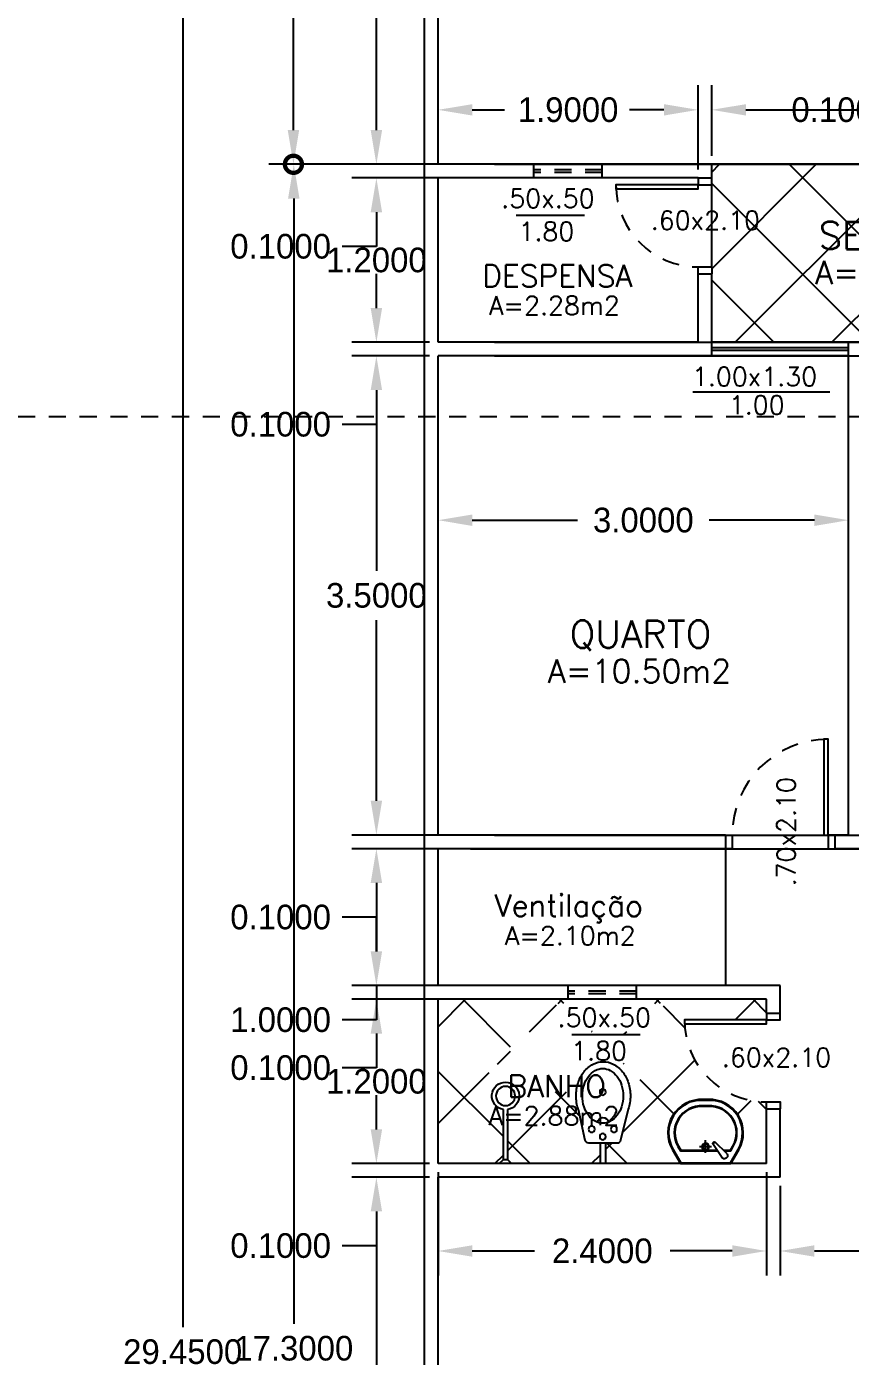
# Model space of a CAD drawing. Extents: x 1223 to 2114, y 507 to 973.
# Drawn here: x 1946.11 to 1952.13, y 582.95 to 592.67 of the extents above; entities that cross this region are included whole.
import ezdxf

# ---------------------------------------------------------------- set-up
doc = ezdxf.new("R2010")
doc.units = 0
doc.header["$MEASUREMENT"] = 0
doc.linetypes.add('HIDDEN2', pattern=[0.1875, 0.125, -0.0625])
doc.layers.get('0').update_dxf_attribs({"linetype": 'CONTINUOUS'})
doc.layers.get('DEFPOINTS').update_dxf_attribs({"linetype": 'CONTINUOUS'})
for name, color, linetype in [('BANHO_COZINHA', 7, 'CONTINUOUS'), ('JANELAS', 8, 'CONTINUOUS'), ('JANELAS_EX', 4, 'CONTINUOUS'), ('PAREDE', 2, 'CONTINUOUS'), ('PORTAS', 4, 'CONTINUOUS'), ('PROJECAO', 7, 'HIDDEN2'), ('REBAIXO', 8, 'CONTINUOUS')]:
    doc.layers.add(name, color=color, linetype=linetype)
doc.styles.add('PADRAO_TXT', font='romans.shx')
doc.dimstyles.get("Standard").update_dxf_attribs({"dimtxt": 0.18, "dimasz": 0.18, "dimexe": 0.18, "dimexo": 0.0625, "dimgap": 0.09, "dimtad": 0, "dimtih": 1, "dimtoh": 1, "dimdec": 4, "dimzin": 0, "dimdsep": 46, "dimtxsty": 'Standard', "dimcen": 0.09, "dimadec": 0, "dimazin": 0, "dimtfac": 1, "dimtdec": 4, "dimtofl": 0, "dimtmove": 0, "dimatfit": 3, "dimfxl": 0, "dimtolj": 1, "dimtzin": 0, "dimarcsym": 0})

# ---------------------------------------------------------------- blocks, each defined once
blk = doc.blocks.new('*D268')
at = {"layer": 'DEFPOINTS', "color": 0, "transparency": 16777216}
for p in [(1951.0205, 592.0584), (1949.1205, 591.6606), (1951.0205, 591.5606)]:
    blk.add_point(p, dxfattribs=at)
at = {"layer": 'PAREDE', "color": 0, "lineweight": -2, "transparency": 16777216}
for p, q in [((1949.1205, 591.7231), (1949.1205, 592.2384)), ((1951.0205, 591.6231), (1951.0205, 592.2384))]:
    blk.add_line(p, q, dxfattribs=at)
at = {"layer": 'PAREDE', "color": 7, "lineweight": -2, "transparency": 16777216}
for p, q in [((1949.3705, 592.0584), (1949.6055, 592.0584)), ((1950.7705, 592.0584), (1950.5355, 592.0584))]:
    blk.add_line(p, q, dxfattribs=at)
at = {"layer": 'PAREDE', "color": 7, "transparency": 16777216}
for points in [[(1949.3705, 592.1), (1949.3705, 592.0167), (1949.1205, 592.0584)], [(1950.7705, 592.1), (1950.7705, 592.0167), (1951.0205, 592.0584)]]:
    blk.add_solid(points, dxfattribs=at)
at = {"layer": 'PAREDE', "color": 0, "transparency": 16777216, "insert": (1950.0705, 592.0584), "char_height": 0.18, "attachment_point": 5}
blk.add_mtext('\\A1;1.9000', dxfattribs=at)
blk = doc.blocks.new('*D269')
at = {"layer": 'DEFPOINTS', "color": 0, "transparency": 16777216}
for p in [(1949.4705, 591.6606), (1949.4705, 590.3606), (1955.1509, 590.3606)]:
    blk.add_point(p, dxfattribs=at)
at = {"layer": 'PAREDE', "color": 0, "lineweight": -2, "transparency": 16777216}
for p, q in [((1949.533, 591.6606), (1955.3309, 591.6606)), ((1949.533, 590.3606), (1955.3309, 590.3606))]:
    blk.add_line(p, q, dxfattribs=at)
at = {"layer": 'PAREDE', "color": 7, "lineweight": -2, "transparency": 16777216}
for p, q in [((1955.1509, 591.4106), (1955.1509, 591.1906)), ((1955.1509, 590.6106), (1955.1509, 590.8306))]:
    blk.add_line(p, q, dxfattribs=at)
at = {"layer": 'PAREDE', "color": 7, "transparency": 16777216}
for points in [[(1955.1092, 591.4106), (1955.1926, 591.4106), (1955.1509, 591.6606)], [(1955.1092, 590.6106), (1955.1926, 590.6106), (1955.1509, 590.3606)]]:
    blk.add_solid(points, dxfattribs=at)
at = {"layer": 'PAREDE', "color": 0, "transparency": 16777216, "insert": (1955.1509, 591.0106), "char_height": 0.18, "attachment_point": 5}
blk.add_mtext('\\A1;1.3000', dxfattribs=at)
blk = doc.blocks.new('*D270')
at = {"layer": 'DEFPOINTS', "color": 0, "transparency": 16777216}
for p in [(1949.4705, 590.3606), (1949.4705, 590.2606), (1955.1509, 590.2606)]:
    blk.add_point(p, dxfattribs=at)
at = {"layer": 'PAREDE', "color": 7, "lineweight": -2, "transparency": 16777216}
for p, q in [((1955.1509, 590.6106), (1955.1509, 590.8606)), ((1955.1509, 590.0106), (1955.1509, 589.7606)), ((1955.1509, 589.7606), (1954.9009, 589.7606))]:
    blk.add_line(p, q, dxfattribs=at)
at = {"layer": 'PAREDE', "color": 0, "lineweight": -2, "transparency": 16777216}
for p, q in [((1949.533, 590.3606), (1955.3309, 590.3606)), ((1949.533, 590.2606), (1955.3309, 590.2606))]:
    blk.add_line(p, q, dxfattribs=at)
at = {"layer": 'PAREDE', "color": 7, "transparency": 16777216}
for points in [[(1955.1092, 590.6106), (1955.1926, 590.6106), (1955.1509, 590.3606)], [(1955.1092, 590.0106), (1955.1926, 590.0106), (1955.1509, 590.2606)]]:
    blk.add_solid(points, dxfattribs=at)
at = {"layer": 'PAREDE', "color": 0, "transparency": 16777216, "insert": (1954.4509, 589.7606), "char_height": 0.18, "attachment_point": 5}
blk.add_mtext('\\A1;0.1000', dxfattribs=at)
blk = doc.blocks.new('*D271')
at = {"layer": 'DEFPOINTS', "color": 0, "transparency": 16777216}
for p in [(1952.1205, 589.0606), (1949.1205, 588.93), (1952.1205, 588.93)]:
    blk.add_point(p, dxfattribs=at)
at = {"layer": 'PAREDE', "color": 0, "lineweight": -2, "transparency": 16777216}
for p, q in [((1949.1205, 588.9925), (1949.1205, 589.2406)), ((1952.1205, 588.9925), (1952.1205, 589.2406))]:
    blk.add_line(p, q, dxfattribs=at)
at = {"layer": 'PAREDE', "color": 7, "lineweight": -2, "transparency": 16777216}
for p, q in [((1949.3705, 589.0606), (1950.1405, 589.0606)), ((1951.8705, 589.0606), (1951.1005, 589.0606))]:
    blk.add_line(p, q, dxfattribs=at)
at = {"layer": 'PAREDE', "color": 7, "transparency": 16777216}
for points in [[(1949.3705, 589.1022), (1949.3705, 589.0189), (1949.1205, 589.0606)], [(1951.8705, 589.1022), (1951.8705, 589.0189), (1952.1205, 589.0606)]]:
    blk.add_solid(points, dxfattribs=at)
at = {"layer": 'PAREDE', "color": 0, "transparency": 16777216, "insert": (1950.6205, 589.0606), "char_height": 0.18, "attachment_point": 5}
blk.add_mtext('\\A1;3.0000', dxfattribs=at)
blk = doc.blocks.new('BIDE')
at = {"layer": 'BANHO_COZINHA'}
for p, q in [((-0.19, 0.3966), (-0.1341, 0.1715)), ((0.1761, 0.3966), (0.1267, 0.1722)), ((-0.105, 0.1487), (0.0974, 0.1487)), ((-0.0234, 0.1487), (-0.0234, -0.0013)), ((0.0166, 0.1487), (0.0166, -0.0013))]:
    blk.add_line(p, q, dxfattribs=at)
blk.add_lwpolyline([(0.1759, 0.396, 0.00058), (0.1761, 0.3966, 0.07973), (0.1918, 0.4946, 0.07973), (0.1761, 0.5926, 0.088644), (0.1336, 0.6713, 0.105072), (0.0667, 0.7264, 0.120616), (-0.0069, 0.7445, 0.120616), (-0.0806, 0.7264, 0.105072), (-0.1475, 0.6713, 0.088644), (-0.19, 0.5926, 0.07973), (-0.2057, 0.4946, 0.07973)], format="xyb", dxfattribs=at)
blk.add_lwpolyline([(-0.1522, 0.4946, 0.074892), (-0.1403, 0.4157, 0.085397), (-0.1086, 0.3532, 0.106179), (-0.058, 0.3088, 0.127661), (-0.0034, 0.2947, 0.127661), (0.0511, 0.3088, 0.106179), (0.1018, 0.3532, 0.085397), (0.1334, 0.4157, 0.074892), (0.1453, 0.4946, 0.074892), (0.1334, 0.5735, 0.085397), (0.1018, 0.6359, 0.106179), (0.0511, 0.6803, 0.127661), (-0.0034, 0.6945, 0.127661), (-0.058, 0.6803, 0.106179), (-0.1086, 0.6359, 0.085397), (-0.1403, 0.5735, 0.074892)], format="xyb", close=True, dxfattribs=at)
for centre in [(-0.0037, 0.5219), (-0.0847, 0.2515), (-0.0037, 0.1965), (0.0773, 0.2515)]:
    blk.add_circle(centre, 0.0226, dxfattribs=at)
for centre, radius, start, end in [((0.1076, 0.4946), 0.3132, 180, 198.23417), ((0.0515, 0.4761), 0.2542, 198.23417, 198.36712), ((-0.0058, 0.2971), 0.04, 5.79726, 171.7626), ((-0.105, 0.1787), 0.03, 193.93535, 270), ((0.0974, 0.1787), 0.03, 270, 347.59278)]:
    blk.add_arc(centre, radius, start, end, dxfattribs=at)
blk = doc.blocks.new('*X194')
at = {"color": 0}
for p, q in [((1800.1816, 629.3156), (1800.3815, 629.5155)), ((1800.7109, 629.1671), (1800.3626, 629.5155)), ((1801.0583, 629.4851), (1801.0886, 629.5155)), ((1801.1, 629.4851), (1801.0697, 629.5155)), ((1801.7654, 629.4851), (1801.7957, 629.5155)), ((1801.8071, 629.4851), (1801.7768, 629.5155)), ((1802.3528, 629.3655), (1802.5028, 629.5155)), ((1802.5816, 629.4178), (1802.4839, 629.5155)), ((1800.85, 629.2768), (1801.0474, 629.4743)), ((1801.9844, 629.3079), (1801.8278, 629.4645)), ((1801.3084, 629.2768), (1801.304, 629.2811)), ((1801.5376, 629.2573), (1801.5614, 629.2811)), ((1800.616, 629.0428), (1800.7109, 629.1378)), ((1801.5294, 628.542), (1802.0587, 629.0713)), ((1801.5424, 629.0428), (1801.5376, 629.0476)), ((1800.6585, 628.5125), (1800.1816, 628.9893)), ((1800.1816, 628.6085), (1800.5543, 628.9811)), ((1801.9055, 628.6796), (1801.6585, 628.9267)), ((1800.6885, 628.4082), (1801.1191, 628.8388)), ((1801.2167, 628.6614), (1801.0393, 628.8388)), ((1802.3704, 628.6759), (1802.4704, 628.7759)), ((1802.5816, 628.7107), (1802.524, 628.7682)), ((1800.8555, 628.3155), (1800.6885, 628.4825)), ((1801.4051, 628.4177), (1801.4515, 628.4642)), ((1801.5626, 628.3155), (1801.4139, 628.4642)), ((1800.5957, 628.3155), (1800.6585, 628.3782)), ((1801.3028, 628.3155), (1801.3651, 628.3777))]:
    blk.add_line(p, q, dxfattribs=at)
blk = doc.blocks.new('*D274')
at = {"layer": 'DEFPOINTS', "color": 0, "transparency": 16777216}
for p in [(1949.1205, 584.2606), (1948.6695, 581.0606), (1950.9205, 581.0606)]:
    blk.add_point(p, dxfattribs=at)
at = {"layer": 'PAREDE', "color": 0, "lineweight": -2, "transparency": 16777216}
for p, q in [((1949.058, 584.2606), (1948.4895, 584.2606)), ((1950.858, 581.0606), (1948.4895, 581.0606))]:
    blk.add_line(p, q, dxfattribs=at)
at = {"layer": 'PAREDE', "color": 7, "lineweight": -2, "transparency": 16777216}
for p, q in [((1948.6695, 584.0106), (1948.6695, 582.8406)), ((1948.6695, 581.3106), (1948.6695, 582.4806))]:
    blk.add_line(p, q, dxfattribs=at)
at = {"layer": 'PAREDE', "color": 7, "transparency": 16777216}
for points in [[(1948.6279, 584.0106), (1948.7112, 584.0106), (1948.6695, 584.2606)], [(1948.6279, 581.3106), (1948.7112, 581.3106), (1948.6695, 581.0606)]]:
    blk.add_solid(points, dxfattribs=at)
at = {"layer": 'PAREDE', "color": 0, "transparency": 16777216, "insert": (1948.6695, 582.6606), "char_height": 0.18, "attachment_point": 5}
blk.add_mtext('\\A1;3.2000', dxfattribs=at)
blk = doc.blocks.new('*D275')
at = {"layer": 'DEFPOINTS', "color": 0, "transparency": 16777216}
for p in [(1949.4705, 586.7606), (1949.2937, 586.6606), (1955.1509, 586.6606)]:
    blk.add_point(p, dxfattribs=at)
at = {"layer": 'PAREDE', "color": 7, "lineweight": -2, "transparency": 16777216}
for p, q in [((1955.1509, 587.0106), (1955.1509, 587.2606)), ((1955.1509, 586.4106), (1955.1509, 586.1606)), ((1955.1509, 586.1606), (1954.9009, 586.1606))]:
    blk.add_line(p, q, dxfattribs=at)
at = {"layer": 'PAREDE', "color": 0, "lineweight": -2, "transparency": 16777216}
for p, q in [((1949.533, 586.7606), (1955.3309, 586.7606)), ((1949.3562, 586.6606), (1955.3309, 586.6606))]:
    blk.add_line(p, q, dxfattribs=at)
at = {"layer": 'PAREDE', "color": 7, "transparency": 16777216}
for points in [[(1955.1092, 587.0106), (1955.1926, 587.0106), (1955.1509, 586.7606)], [(1955.1092, 586.4106), (1955.1926, 586.4106), (1955.1509, 586.6606)]]:
    blk.add_solid(points, dxfattribs=at)
at = {"layer": 'PAREDE', "color": 0, "transparency": 16777216, "insert": (1954.4509, 586.1606), "char_height": 0.18, "attachment_point": 5}
blk.add_mtext('\\A1;0.1000', dxfattribs=at)
blk = doc.blocks.new('*D277')
at = {"layer": 'DEFPOINTS', "color": 0, "transparency": 16777216}
for p in [(1949.1205, 584.3606), (1951.5205, 584.3606), (1951.5205, 583.722)]:
    blk.add_point(p, dxfattribs=at)
at = {"layer": 'PAREDE', "color": 0, "lineweight": -2, "transparency": 16777216}
for p, q in [((1949.1205, 584.2981), (1949.1205, 583.542)), ((1951.5205, 584.2981), (1951.5205, 583.542))]:
    blk.add_line(p, q, dxfattribs=at)
at = {"layer": 'PAREDE', "color": 7, "lineweight": -2, "transparency": 16777216}
for p, q in [((1949.3705, 583.722), (1949.8255, 583.722)), ((1951.2705, 583.722), (1950.8155, 583.722))]:
    blk.add_line(p, q, dxfattribs=at)
at = {"layer": 'PAREDE', "color": 7, "transparency": 16777216}
for points in [[(1949.3705, 583.7637), (1949.3705, 583.6803), (1949.1205, 583.722)], [(1951.2705, 583.7637), (1951.2705, 583.6803), (1951.5205, 583.722)]]:
    blk.add_solid(points, dxfattribs=at)
at = {"layer": 'PAREDE', "color": 0, "transparency": 16777216, "insert": (1950.3205, 583.722), "char_height": 0.18, "attachment_point": 5}
blk.add_mtext('\\A1;2.4000', dxfattribs=at)
blk = doc.blocks.new('*D283')
at = {"layer": 'DEFPOINTS', "color": 0, "transparency": 16777216}
for p in [(1949.4705, 590.2606), (1949.4705, 586.7606), (1955.1509, 586.7606)]:
    blk.add_point(p, dxfattribs=at)
at = {"layer": 'PAREDE', "color": 0, "lineweight": -2, "transparency": 16777216}
for p, q in [((1949.533, 590.2606), (1955.3309, 590.2606)), ((1949.533, 586.7606), (1955.3309, 586.7606))]:
    blk.add_line(p, q, dxfattribs=at)
at = {"layer": 'PAREDE', "color": 7, "lineweight": -2, "transparency": 16777216}
for p, q in [((1955.1509, 590.0106), (1955.1509, 588.6906)), ((1955.1509, 587.0106), (1955.1509, 588.3306))]:
    blk.add_line(p, q, dxfattribs=at)
at = {"layer": 'PAREDE', "color": 7, "transparency": 16777216}
for points in [[(1955.1092, 590.0106), (1955.1926, 590.0106), (1955.1509, 590.2606)], [(1955.1092, 587.0106), (1955.1926, 587.0106), (1955.1509, 586.7606)]]:
    blk.add_solid(points, dxfattribs=at)
at = {"layer": 'PAREDE', "color": 0, "transparency": 16777216, "insert": (1955.1509, 588.5106), "char_height": 0.18, "attachment_point": 5}
blk.add_mtext('\\A1;3.5000', dxfattribs=at)
blk = doc.blocks.new('_DOTSMALL')
at = {"color": 0, "linetype": 'ByBlock', "const_width": 0.5}
blk.add_lwpolyline([(-0.0625, 0, 1), (0.0625, 0, 1)], format="xyb", close=True, dxfattribs=at)
blk = doc.blocks.new('CHUV')
at = {"layer": 'BANHO_COZINHA'}
for p, q in [((0, 0.045), (0, -0.045)), ((0.03, 0.015), (0, 0.045)), ((0.395, 0.015), (0.03, 0.015)), ((0.03, -0.015), (0.03, 0.015)), ((0, -0.045), (0.03, -0.015)), ((0.03, -0.015), (0.3953, -0.015))]:
    blk.add_line(p, q, dxfattribs=at)
blk.add_circle((0.494, 0.0009), 0.07, dxfattribs=at)
blk.add_arc((0.494, 0.0009), 0.1, 189.14559, 171.89103, dxfattribs=at)
blk = doc.blocks.new('*D288')
at = {"layer": 'DEFPOINTS', "color": 0, "transparency": 16777216}
for p in [(1949.2937, 585.5606), (1948.6695, 584.3606), (1949.1205, 584.3606)]:
    blk.add_point(p, dxfattribs=at)
at = {"layer": 'PAREDE', "color": 0, "lineweight": -2, "transparency": 16777216}
for p, q in [((1949.2312, 585.5606), (1948.4895, 585.5606)), ((1949.058, 584.3606), (1948.4895, 584.3606))]:
    blk.add_line(p, q, dxfattribs=at)
at = {"layer": 'PAREDE', "color": 7, "lineweight": -2, "transparency": 16777216}
for p, q in [((1948.6695, 585.3106), (1948.6695, 585.1406)), ((1948.6695, 584.6106), (1948.6695, 584.7806))]:
    blk.add_line(p, q, dxfattribs=at)
at = {"layer": 'PAREDE', "color": 7, "transparency": 16777216}
for points in [[(1948.6279, 585.3106), (1948.7112, 585.3106), (1948.6695, 585.5606)], [(1948.6279, 584.6106), (1948.7112, 584.6106), (1948.6695, 584.3606)]]:
    blk.add_solid(points, dxfattribs=at)
at = {"layer": 'PAREDE', "color": 0, "transparency": 16777216, "insert": (1948.6695, 584.9606), "char_height": 0.18, "attachment_point": 5}
blk.add_mtext('\\A1;1.2000', dxfattribs=at)
blk = doc.blocks.new('*D290')
at = {"layer": 'DEFPOINTS', "color": 0, "transparency": 16777216}
for p in [(1949.1205, 584.3606), (1948.6695, 584.2606), (1949.1205, 584.2606)]:
    blk.add_point(p, dxfattribs=at)
at = {"layer": 'PAREDE', "color": 7, "lineweight": -2, "transparency": 16777216}
for p, q in [((1948.6695, 584.6106), (1948.6695, 584.8606)), ((1948.6695, 584.0106), (1948.6695, 583.7606)), ((1948.6695, 583.7606), (1948.4195, 583.7606))]:
    blk.add_line(p, q, dxfattribs=at)
at = {"layer": 'PAREDE', "color": 0, "lineweight": -2, "transparency": 16777216}
for p, q in [((1949.058, 584.3606), (1948.4895, 584.3606)), ((1949.058, 584.2606), (1948.4895, 584.2606))]:
    blk.add_line(p, q, dxfattribs=at)
at = {"layer": 'PAREDE', "color": 7, "transparency": 16777216}
for points in [[(1948.6279, 584.6106), (1948.7112, 584.6106), (1948.6695, 584.3606)], [(1948.6279, 584.0106), (1948.7112, 584.0106), (1948.6695, 584.2606)]]:
    blk.add_solid(points, dxfattribs=at)
at = {"layer": 'PAREDE', "color": 0, "transparency": 16777216, "insert": (1947.9695, 583.7606), "char_height": 0.18, "attachment_point": 5}
blk.add_mtext('\\A1;0.1000', dxfattribs=at)
blk = doc.blocks.new('*D291')
at = {"layer": 'DEFPOINTS', "color": 0, "transparency": 16777216}
for p in [(1949.1205, 590.2606), (1948.6695, 586.7606), (1949.2937, 586.7606)]:
    blk.add_point(p, dxfattribs=at)
at = {"layer": 'PAREDE', "color": 0, "lineweight": -2, "transparency": 16777216}
for p, q in [((1949.058, 590.2606), (1948.4895, 590.2606)), ((1949.2312, 586.7606), (1948.4895, 586.7606))]:
    blk.add_line(p, q, dxfattribs=at)
at = {"layer": 'PAREDE', "color": 7, "lineweight": -2, "transparency": 16777216}
for p, q in [((1948.6695, 590.0106), (1948.6695, 588.6906)), ((1948.6695, 587.0106), (1948.6695, 588.3306))]:
    blk.add_line(p, q, dxfattribs=at)
at = {"layer": 'PAREDE', "color": 7, "transparency": 16777216}
for points in [[(1948.6279, 590.0106), (1948.7112, 590.0106), (1948.6695, 590.2606)], [(1948.6279, 587.0106), (1948.7112, 587.0106), (1948.6695, 586.7606)]]:
    blk.add_solid(points, dxfattribs=at)
at = {"layer": 'PAREDE', "color": 0, "transparency": 16777216, "insert": (1948.6695, 588.5106), "char_height": 0.18, "attachment_point": 5}
blk.add_mtext('\\A1;3.5000', dxfattribs=at)
blk = doc.blocks.new('*D292')
at = {"layer": 'DEFPOINTS', "color": 0, "transparency": 16777216}
for p in [(1949.2937, 586.7606), (1948.6695, 586.6606), (1949.2937, 586.6606)]:
    blk.add_point(p, dxfattribs=at)
at = {"layer": 'PAREDE', "color": 7, "lineweight": -2, "transparency": 16777216}
for p, q in [((1948.6695, 587.0106), (1948.6695, 587.2606)), ((1948.6695, 586.4106), (1948.6695, 586.1606)), ((1948.6695, 586.1606), (1948.4195, 586.1606))]:
    blk.add_line(p, q, dxfattribs=at)
at = {"layer": 'PAREDE', "color": 0, "lineweight": -2, "transparency": 16777216}
for p, q in [((1949.2312, 586.7606), (1948.4895, 586.7606)), ((1949.2312, 586.6606), (1948.4895, 586.6606))]:
    blk.add_line(p, q, dxfattribs=at)
at = {"layer": 'PAREDE', "color": 7, "transparency": 16777216}
for points in [[(1948.6279, 587.0106), (1948.7112, 587.0106), (1948.6695, 586.7606)], [(1948.6279, 586.4106), (1948.7112, 586.4106), (1948.6695, 586.6606)]]:
    blk.add_solid(points, dxfattribs=at)
at = {"layer": 'PAREDE', "color": 0, "transparency": 16777216, "insert": (1947.9695, 586.1606), "char_height": 0.18, "attachment_point": 5}
blk.add_mtext('\\A1;0.1000', dxfattribs=at)
blk = doc.blocks.new('*D293')
at = {"layer": 'DEFPOINTS', "color": 0, "transparency": 16777216}
for p in [(1949.2937, 586.6606), (1948.6695, 585.6606), (1949.2937, 585.6606)]:
    blk.add_point(p, dxfattribs=at)
at = {"layer": 'PAREDE', "color": 0, "lineweight": -2, "transparency": 16777216}
for p, q in [((1949.2312, 586.6606), (1948.4895, 586.6606)), ((1949.2312, 585.6606), (1948.4895, 585.6606))]:
    blk.add_line(p, q, dxfattribs=at)
at = {"layer": 'PAREDE', "color": 7, "lineweight": -2, "transparency": 16777216}
for p, q in [((1948.6695, 586.4106), (1948.6695, 585.9106)), ((1948.6695, 585.6606), (1948.6695, 585.4106)), ((1948.6695, 585.4106), (1948.4195, 585.4106))]:
    blk.add_line(p, q, dxfattribs=at)
at = {"layer": 'PAREDE', "color": 7, "transparency": 16777216}
for points in [[(1948.6279, 586.4106), (1948.7112, 586.4106), (1948.6695, 586.6606)], [(1948.6279, 585.9106), (1948.7112, 585.9106), (1948.6695, 585.6606)]]:
    blk.add_solid(points, dxfattribs=at)
at = {"layer": 'PAREDE', "color": 0, "transparency": 16777216, "insert": (1947.9695, 585.4106), "char_height": 0.18, "attachment_point": 5}
blk.add_mtext('\\A1;1.0000', dxfattribs=at)
blk = doc.blocks.new('*D294')
at = {"layer": 'DEFPOINTS', "color": 0, "transparency": 16777216}
for p in [(1949.2937, 585.6606), (1948.6695, 585.5606), (1949.2937, 585.5606)]:
    blk.add_point(p, dxfattribs=at)
at = {"layer": 'PAREDE', "color": 7, "lineweight": -2, "transparency": 16777216}
for p, q in [((1948.6695, 585.9106), (1948.6695, 586.1606)), ((1948.6695, 585.3106), (1948.6695, 585.0606)), ((1948.6695, 585.0606), (1948.4195, 585.0606))]:
    blk.add_line(p, q, dxfattribs=at)
at = {"layer": 'PAREDE', "color": 0, "lineweight": -2, "transparency": 16777216}
for p, q in [((1949.2312, 585.6606), (1948.4895, 585.6606)), ((1949.2312, 585.5606), (1948.4895, 585.5606))]:
    blk.add_line(p, q, dxfattribs=at)
at = {"layer": 'PAREDE', "color": 7, "transparency": 16777216}
for points in [[(1948.6279, 585.9106), (1948.7112, 585.9106), (1948.6695, 585.6606)], [(1948.6279, 585.3106), (1948.7112, 585.3106), (1948.6695, 585.5606)]]:
    blk.add_solid(points, dxfattribs=at)
at = {"layer": 'PAREDE', "color": 0, "transparency": 16777216, "insert": (1947.9695, 585.0606), "char_height": 0.18, "attachment_point": 5}
blk.add_mtext('\\A1;0.1000', dxfattribs=at)
blk = doc.blocks.new('*D295')
at = {"layer": 'DEFPOINTS', "color": 0, "transparency": 16777216}
for p in [(1949.4705, 591.6606), (1948.6695, 591.5606), (1949.4705, 591.5606)]:
    blk.add_point(p, dxfattribs=at)
at = {"layer": 'PAREDE', "color": 7, "lineweight": -2, "transparency": 16777216}
for p, q in [((1948.6695, 591.9106), (1948.6695, 592.1606)), ((1948.6695, 591.3106), (1948.6695, 591.0606)), ((1948.6695, 591.0606), (1948.4195, 591.0606))]:
    blk.add_line(p, q, dxfattribs=at)
at = {"layer": 'PAREDE', "color": 0, "lineweight": -2, "transparency": 16777216}
for p, q in [((1949.408, 591.6606), (1948.4895, 591.6606)), ((1949.408, 591.5606), (1948.4895, 591.5606))]:
    blk.add_line(p, q, dxfattribs=at)
at = {"layer": 'PAREDE', "color": 7, "transparency": 16777216}
for points in [[(1948.6279, 591.9106), (1948.7112, 591.9106), (1948.6695, 591.6606)], [(1948.6279, 591.3106), (1948.7112, 591.3106), (1948.6695, 591.5606)]]:
    blk.add_solid(points, dxfattribs=at)
at = {"layer": 'PAREDE', "color": 0, "transparency": 16777216, "insert": (1947.9695, 591.0606), "char_height": 0.18, "attachment_point": 5}
blk.add_mtext('\\A1;0.1000', dxfattribs=at)
blk = doc.blocks.new('*D296')
at = {"layer": 'DEFPOINTS', "color": 0, "transparency": 16777216}
for p in [(1949.4705, 591.5606), (1948.6695, 590.3606), (1949.1205, 590.3606)]:
    blk.add_point(p, dxfattribs=at)
at = {"layer": 'PAREDE', "color": 0, "lineweight": -2, "transparency": 16777216}
for p, q in [((1949.408, 591.5606), (1948.4895, 591.5606)), ((1949.058, 590.3606), (1948.4895, 590.3606))]:
    blk.add_line(p, q, dxfattribs=at)
at = {"layer": 'PAREDE', "color": 7, "lineweight": -2, "transparency": 16777216}
for p, q in [((1948.6695, 591.3106), (1948.6695, 591.1406)), ((1948.6695, 590.6106), (1948.6695, 590.7806))]:
    blk.add_line(p, q, dxfattribs=at)
at = {"layer": 'PAREDE', "color": 7, "transparency": 16777216}
for points in [[(1948.6279, 591.3106), (1948.7112, 591.3106), (1948.6695, 591.5606)], [(1948.6279, 590.6106), (1948.7112, 590.6106), (1948.6695, 590.3606)]]:
    blk.add_solid(points, dxfattribs=at)
at = {"layer": 'PAREDE', "color": 0, "transparency": 16777216, "insert": (1948.6695, 590.9606), "char_height": 0.18, "attachment_point": 5}
blk.add_mtext('\\A1;1.2000', dxfattribs=at)
blk = doc.blocks.new('*D297')
at = {"layer": 'DEFPOINTS', "color": 0, "transparency": 16777216}
for p in [(1949.1205, 590.3606), (1948.6695, 590.2606), (1949.1205, 590.2606)]:
    blk.add_point(p, dxfattribs=at)
at = {"layer": 'PAREDE', "color": 7, "lineweight": -2, "transparency": 16777216}
for p, q in [((1948.6695, 590.6106), (1948.6695, 590.8606)), ((1948.6695, 590.0106), (1948.6695, 589.7606)), ((1948.6695, 589.7606), (1948.4195, 589.7606))]:
    blk.add_line(p, q, dxfattribs=at)
at = {"layer": 'PAREDE', "color": 0, "lineweight": -2, "transparency": 16777216}
for p, q in [((1949.058, 590.3606), (1948.4895, 590.3606)), ((1949.058, 590.2606), (1948.4895, 590.2606))]:
    blk.add_line(p, q, dxfattribs=at)
at = {"layer": 'PAREDE', "color": 7, "transparency": 16777216}
for points in [[(1948.6279, 590.6106), (1948.7112, 590.6106), (1948.6695, 590.3606)], [(1948.6279, 590.0106), (1948.7112, 590.0106), (1948.6695, 590.2606)]]:
    blk.add_solid(points, dxfattribs=at)
at = {"layer": 'PAREDE', "color": 0, "transparency": 16777216, "insert": (1947.9695, 589.7606), "char_height": 0.18, "attachment_point": 5}
blk.add_mtext('\\A1;0.1000', dxfattribs=at)
blk = doc.blocks.new('*D298')
at = {"layer": 'DEFPOINTS', "color": 0, "transparency": 16777216}
for p in [(1951.1205, 592.0584), (1951.1205, 591.6606), (1951.0205, 591.5606)]:
    blk.add_point(p, dxfattribs=at)
at = {"layer": 'PAREDE', "color": 0, "lineweight": -2, "transparency": 16777216}
for p, q in [((1951.0205, 591.6231), (1951.0205, 592.2384)), ((1951.1205, 591.7231), (1951.1205, 592.2384))]:
    blk.add_line(p, q, dxfattribs=at)
at = {"layer": 'PAREDE', "color": 7, "lineweight": -2, "transparency": 16777216}
for p, q in [((1950.7705, 592.0584), (1950.5205, 592.0584)), ((1951.3705, 592.0584), (1951.6205, 592.0584))]:
    blk.add_line(p, q, dxfattribs=at)
at = {"layer": 'PAREDE', "color": 7, "transparency": 16777216}
for points in [[(1950.7705, 592.1), (1950.7705, 592.0167), (1951.0205, 592.0584)], [(1951.3705, 592.1), (1951.3705, 592.0167), (1951.1205, 592.0584)]]:
    blk.add_solid(points, dxfattribs=at)
at = {"layer": 'PAREDE', "color": 0, "transparency": 16777216, "insert": (1952.0705, 592.0584), "char_height": 0.18, "attachment_point": 5}
blk.add_mtext('\\A1;0.1000', dxfattribs=at)
blk = doc.blocks.new('*D299')
at = {"layer": 'DEFPOINTS', "color": 0, "transparency": 16777216}
for p in [(1954.4205, 592.0584), (1954.4205, 592.0177), (1951.1205, 591.6606)]:
    blk.add_point(p, dxfattribs=at)
at = {"layer": 'PAREDE', "color": 0, "lineweight": -2, "transparency": 16777216}
for p, q in [((1951.1205, 591.7231), (1951.1205, 592.2384)), ((1954.4205, 592.0802), (1954.4205, 592.2384))]:
    blk.add_line(p, q, dxfattribs=at)
at = {"layer": 'PAREDE', "color": 7, "lineweight": -2, "transparency": 16777216}
for p, q in [((1951.3705, 592.0584), (1952.2755, 592.0584)), ((1954.1705, 592.0584), (1953.2655, 592.0584))]:
    blk.add_line(p, q, dxfattribs=at)
at = {"layer": 'PAREDE', "color": 7, "transparency": 16777216}
for points in [[(1951.3705, 592.1), (1951.3705, 592.0167), (1951.1205, 592.0584)], [(1954.1705, 592.1), (1954.1705, 592.0167), (1954.4205, 592.0584)]]:
    blk.add_solid(points, dxfattribs=at)
at = {"layer": 'PAREDE', "color": 0, "transparency": 16777216, "insert": (1952.7705, 592.0584), "char_height": 0.18, "attachment_point": 5}
blk.add_mtext('\\A1;3.3000', dxfattribs=at)
blk = doc.blocks.new('LAVAT2')
at = {"layer": 'BANHO_COZINHA'}
for p, q in [((-0.1541, 0.0735), (-0.0696, 0.1573)), ((-0.1213, 0.0424), (-0.0529, 0.1435)), ((-0.0529, 0.1435), (-0.0696, 0.1573)), ((-0.0422, 0.1216), (0.0447, 0.1216)), ((0.0004, 0.0791), (0.0004, 0.1703))]:
    blk.add_line(p, q, dxfattribs=at)
for points in [[(-0.0193, 0.4676), (0.0193, 0.4676, -0.595397), (0.2423, 0.1008), (0.1841, 0), (-0.1841, 0), (-0.2423, 0.1008, -0.595397)], [(-0.0195, 0.462), (0.0195, 0.462, -0.59561), (0.2375, 0.1036), (0.1809, 0.0056), (-0.1809, 0.0056), (-0.2375, 0.1036, -0.59561)]]:
    blk.add_lwpolyline(points, format="xyb", close=True, dxfattribs=at)
for points in [[(-0.135, 0.0924), (-0.1843, 0.0924), (-0.2026, 0.1242, -0.598795), (-0.0193, 0.4216), (0.0193, 0.4216, -0.599099), (0.2026, 0.124), (0.1843, 0.0924), (-0.0875, 0.0924)], [(-0.1304, 0.097), (-0.1817, 0.097), (-0.1987, 0.1265, -0.599051), (-0.0195, 0.417), (0.0195, 0.417, -0.599358), (0.1986, 0.1263), (0.1817, 0.097), (-0.0844, 0.097)], [(-0.1535, 0.0741, 1.201911), (-0.1175, 0.0481, 1.201911)]]:
    blk.add_lwpolyline(points, format="xyb", dxfattribs=at)
for radius in [0.0263, 0.0209]:
    blk.add_circle((0, 0.1223), radius, dxfattribs=at)
blk.add_arc((-0.0646, 0.1464), 0.012, 346.14878, 114.58148, dxfattribs=at)
blk = doc.blocks.new('*D311')
at = {"layer": 'DEFPOINTS', "color": 0, "transparency": 16777216}
for p in [(1951.6205, 584.2606), (1954.4205, 584.2606), (1954.4205, 583.722)]:
    blk.add_point(p, dxfattribs=at)
at = {"layer": 'PAREDE', "color": 0, "lineweight": -2, "transparency": 16777216}
for p, q in [((1951.6205, 584.1981), (1951.6205, 583.542)), ((1954.4205, 584.1981), (1954.4205, 583.542))]:
    blk.add_line(p, q, dxfattribs=at)
at = {"layer": 'PAREDE', "color": 7, "lineweight": -2, "transparency": 16777216}
for p, q in [((1951.8705, 583.722), (1952.5255, 583.722)), ((1954.1705, 583.722), (1953.5155, 583.722))]:
    blk.add_line(p, q, dxfattribs=at)
at = {"layer": 'PAREDE', "color": 7, "transparency": 16777216}
for points in [[(1951.8705, 583.7637), (1951.8705, 583.6803), (1951.6205, 583.722)], [(1954.1705, 583.7637), (1954.1705, 583.6803), (1954.4205, 583.722)]]:
    blk.add_solid(points, dxfattribs=at)
at = {"layer": 'PAREDE', "color": 0, "transparency": 16777216, "insert": (1953.0205, 583.722), "char_height": 0.18, "attachment_point": 5}
blk.add_mtext('\\A1;2.8000', dxfattribs=at)
blk = doc.blocks.new('*D312')
at = {"layer": 'DEFPOINTS', "color": 0, "transparency": 16777216}
for p in [(1951.5205, 584.3606), (1951.6205, 584.2606), (1951.6205, 583.722)]:
    blk.add_point(p, dxfattribs=at)
at = {"layer": 'PAREDE', "color": 0, "lineweight": -2, "transparency": 16777216}
for p, q in [((1951.5205, 584.2981), (1951.5205, 583.542)), ((1951.6205, 584.1981), (1951.6205, 583.542))]:
    blk.add_line(p, q, dxfattribs=at)
at = {"layer": 'PAREDE', "color": 7, "lineweight": -2, "transparency": 16777216}
for p, q in [((1951.2705, 583.722), (1951.0205, 583.722)), ((1951.8705, 583.722), (1952.1205, 583.722))]:
    blk.add_line(p, q, dxfattribs=at)
at = {"layer": 'PAREDE', "color": 7, "transparency": 16777216}
for points in [[(1951.2705, 583.7637), (1951.2705, 583.6803), (1951.5205, 583.722)], [(1951.8705, 583.7637), (1951.8705, 583.6803), (1951.6205, 583.722)]]:
    blk.add_solid(points, dxfattribs=at)
at = {"layer": 'PAREDE', "color": 0, "transparency": 16777216, "insert": (1952.5705, 583.722), "char_height": 0.18, "attachment_point": 5}
blk.add_mtext('\\A1;0.1000', dxfattribs=at)
blk = doc.blocks.new('*D315')
at = {"layer": 'DEFPOINTS', "color": 0, "transparency": 16777216}
for p in [(1952.2205, 589.0606), (1952.1205, 588.93), (1952.2205, 588.7539)]:
    blk.add_point(p, dxfattribs=at)
at = {"layer": 'PAREDE', "color": 0, "lineweight": -2, "transparency": 16777216}
for p, q in [((1952.1205, 588.9925), (1952.1205, 589.2406)), ((1952.2205, 588.8164), (1952.2205, 589.2406))]:
    blk.add_line(p, q, dxfattribs=at)
at = {"layer": 'PAREDE', "color": 7, "lineweight": -2, "transparency": 16777216}
for p, q in [((1951.8705, 589.0606), (1951.6205, 589.0606)), ((1952.4705, 589.0606), (1952.7205, 589.0606))]:
    blk.add_line(p, q, dxfattribs=at)
at = {"layer": 'PAREDE', "color": 7, "transparency": 16777216}
for points in [[(1951.8705, 589.1022), (1951.8705, 589.0189), (1952.1205, 589.0606)], [(1952.4705, 589.1022), (1952.4705, 589.0189), (1952.2205, 589.0606)]]:
    blk.add_solid(points, dxfattribs=at)
at = {"layer": 'PAREDE', "color": 0, "transparency": 16777216, "insert": (1953.1705, 589.0606), "char_height": 0.18, "attachment_point": 5}
blk.add_mtext('\\A1;0.1000', dxfattribs=at)
blk = doc.blocks.new('*D322')
at = {"layer": 'DEFPOINTS', "color": 0, "transparency": 16777216}
for p in [(1949.1205, 591.6606), (1948.0656, 574.3606), (1949.0205, 574.3606)]:
    blk.add_point(p, dxfattribs=at)
at = {"layer": 'PAREDE', "color": 0, "lineweight": -2, "transparency": 16777216}
for p, q in [((1949.058, 591.6606), (1947.8856, 591.6606)), ((1948.958, 574.3606), (1947.8856, 574.3606))]:
    blk.add_line(p, q, dxfattribs=at)
at = {"layer": 'PAREDE', "color": 7, "lineweight": -2, "transparency": 16777216}
for p, q in [((1948.0656, 591.4106), (1948.0656, 583.1906)), ((1948.0656, 574.6106), (1948.0656, 582.8306))]:
    blk.add_line(p, q, dxfattribs=at)
at = {"layer": 'PAREDE', "color": 7, "transparency": 16777216}
for points in [[(1948.0239, 591.4106), (1948.1072, 591.4106), (1948.0656, 591.6606)], [(1948.0239, 574.6106), (1948.1072, 574.6106), (1948.0656, 574.3606)]]:
    blk.add_solid(points, dxfattribs=at)
at = {"layer": 'PAREDE', "color": 0, "transparency": 16777216, "insert": (1948.0656, 583.0106), "char_height": 0.18, "attachment_point": 5}
blk.add_mtext('\\A1;17.3000', dxfattribs=at)
blk = doc.blocks.new('*D323')
at = {"layer": 'DEFPOINTS', "color": 0, "transparency": 16777216}
for p in [(1949.1205, 597.6001), (1948.6695, 591.6606), (1949.1205, 591.6606)]:
    blk.add_point(p, dxfattribs=at)
at = {"layer": 'PAREDE', "color": 0, "lineweight": -2, "transparency": 16777216}
for p, q in [((1949.058, 597.6001), (1948.4895, 597.6001)), ((1949.058, 591.6606), (1948.4895, 591.6606))]:
    blk.add_line(p, q, dxfattribs=at)
at = {"layer": 'PAREDE', "color": 7, "lineweight": -2, "transparency": 16777216}
for p, q in [((1948.6695, 597.3501), (1948.6695, 594.8103)), ((1948.6695, 591.9106), (1948.6695, 594.4503))]:
    blk.add_line(p, q, dxfattribs=at)
at = {"layer": 'PAREDE', "color": 7, "transparency": 16777216}
for points in [[(1948.6279, 597.3501), (1948.7112, 597.3501), (1948.6695, 597.6001)], [(1948.6279, 591.9106), (1948.7112, 591.9106), (1948.6695, 591.6606)]]:
    blk.add_solid(points, dxfattribs=at)
at = {"layer": 'PAREDE', "color": 0, "transparency": 16777216, "insert": (1948.6695, 594.6303), "char_height": 0.18, "attachment_point": 5}
blk.add_mtext('\\A1;5.9395', dxfattribs=at)
blk = doc.blocks.new('*D324')
at = {"layer": 'DEFPOINTS', "color": 0, "transparency": 16777216}
for p in [(1948.5142, 597.6001), (1948.0633, 591.6606), (1948.5142, 591.6606)]:
    blk.add_point(p, dxfattribs=at)
at = {"layer": 'PAREDE', "color": 0, "lineweight": -2, "transparency": 16777216}
for p, q in [((1948.4517, 597.6001), (1947.8833, 597.6001)), ((1948.4517, 591.6606), (1947.8833, 591.6606))]:
    blk.add_line(p, q, dxfattribs=at)
at = {"layer": 'PAREDE', "color": 7, "lineweight": -2, "transparency": 16777216}
for p, q in [((1948.0633, 597.3501), (1948.0633, 594.8103)), ((1948.0633, 591.9106), (1948.0633, 594.4503))]:
    blk.add_line(p, q, dxfattribs=at)
at = {"layer": 'PAREDE', "color": 7, "transparency": 16777216}
for points in [[(1948.0216, 597.3501), (1948.1049, 597.3501), (1948.0633, 597.6001)], [(1948.0216, 591.9106), (1948.1049, 591.9106), (1948.0633, 591.6606)]]:
    blk.add_solid(points, dxfattribs=at)
at = {"layer": 'PAREDE', "color": 0, "transparency": 16777216, "insert": (1948.0633, 594.6303), "char_height": 0.18, "attachment_point": 5}
blk.add_mtext('\\A1;5.9395', dxfattribs=at)
blk = doc.blocks.new('*D329')
at = {"layer": 'DEFPOINTS', "color": 0, "transparency": 16777216}
for p in [(1947.2538, 597.7106), (1949.0205, 597.7106), (1949.0205, 568.2606)]:
    blk.add_point(p, dxfattribs=at)
at = {"layer": 'PAREDE', "color": 0, "lineweight": -2, "transparency": 16777216}
for p, q in [((1948.958, 597.7106), (1947.0738, 597.7106)), ((1948.958, 568.2606), (1947.0738, 568.2606))]:
    blk.add_line(p, q, dxfattribs=at)
at = {"layer": 'PAREDE', "color": 7, "lineweight": -2, "transparency": 16777216}
for p, q in [((1947.2538, 597.5306), (1947.2538, 583.1656)), ((1947.2538, 568.4406), (1947.2538, 582.8056))]:
    blk.add_line(p, q, dxfattribs=at)
at = {"layer": 'PAREDE', "color": 7, "transparency": 16777216}
for points in [[(1947.2238, 597.5306), (1947.2838, 597.5306), (1947.2538, 597.7106)], [(1947.2238, 568.4406), (1947.2838, 568.4406), (1947.2538, 568.2606)]]:
    blk.add_solid(points, dxfattribs=at)
at = {"layer": 'PAREDE', "color": 0, "transparency": 16777216, "insert": (1947.2538, 582.9856), "char_height": 0.18, "attachment_point": 5}
blk.add_mtext('\\A1;29.4500', dxfattribs=at)

msp = doc.modelspace()

# ---------------------------------------------------------------- hatches: boundary and pattern name
at = {"layer": 'JANELAS', "linetype": 'Continuous'}
h = msp.add_hatch(dxfattribs=at)
h.set_pattern_fill('ANSI37', color=256, scale=4, style=0)
h.set_pattern_definition([(45, (1900.52054, 531.10387), (-0.3535534, 0.3535534), []), (135, (1900.52054, 531.10387), (-0.3535534, -0.3535534), [])])
h.paths.add_polyline_path([(1951.12047, 590.36056), (1952.12047, 590.36056), (1952.32047, 590.36056), (1952.37047, 590.36056), (1953.07047, 590.36056), (1953.12047, 590.36056), (1953.94047, 590.36056), (1953.94047, 591.28056), (1954.42047, 591.28056), (1954.42047, 591.66056), (1951.12047, 591.66056), (1951.12047, 591.56056), (1951.12047, 591.51056), (1951.12047, 590.91056), (1951.12047, 590.86056)])
h.paths.add_polyline_path([(1951.84252, 590.74212), (1953.22276, 590.74212), (1953.22276, 590.99712), (1951.84252, 590.99712)], flags=24)
h.paths.add_polyline_path([(1951.86273, 590.90629), (1953.16749, 590.90629), (1953.16749, 591.30629), (1951.86273, 591.30629)], flags=24)

# ---------------------------------------------------------------- linework, layer by layer
at = {"layer": 'JANELAS'}
for p, q in [((1950.32047, 591.66056), (1949.82047, 591.66056)), ((1954.42047, 591.66056), (1951.12047, 591.66056)), ((1950.32047, 591.56056), (1949.82047, 591.56056)), ((1950.19155, 591.2865), (1949.69155, 591.2865)), ((1952.12047, 590.32056), (1951.12047, 590.32056)), ((1952.12047, 590.30056), (1951.12047, 590.30056)), ((1951.98328, 589.99686), (1950.98328, 589.99686)), ((1951.22047, 586.66056), (1951.22047, 585.66056)), ((1950.57047, 585.66056), (1950.07047, 585.66056)), ((1950.57047, 585.56056), (1950.07047, 585.56056)), ((1950.59813, 585.29998), (1950.09813, 585.29998))]:
    msp.add_line(p, q, dxfattribs=at)
at = {"layer": 'JANELAS_EX'}
for p, q in [((1952.12047, 590.36056), (1951.12047, 590.36056)), ((1952.12047, 590.26056), (1951.12047, 590.26056))]:
    msp.add_line(p, q, dxfattribs=at)
at = {"layer": 'PAREDE'}
for p, q in [((1949.02047, 568.26056), (1949.02047, 597.71056)), ((1949.12047, 591.66056), (1949.12047, 597.60006)), ((1949.82047, 591.66056), (1949.12047, 591.66056)), ((1949.82047, 591.56056), (1949.82047, 591.66056)), ((1951.12047, 591.66056), (1950.32047, 591.66056)), ((1950.32047, 591.56056), (1950.32047, 591.66056)), ((1951.12047, 591.56056), (1951.12047, 591.66056)), ((1949.12047, 590.36056), (1949.12047, 591.56056)), ((1949.82047, 591.56056), (1949.12047, 591.56056)), ((1951.02047, 591.56056), (1950.32047, 591.56056)), ((1951.02047, 591.56056), (1951.12047, 591.56056)), ((1951.02047, 590.36056), (1951.02047, 590.86056)), ((1951.02047, 590.86056), (1951.12047, 590.86056)), ((1951.12047, 590.26056), (1951.12047, 590.86056)), ((1951.02047, 590.36056), (1949.12047, 590.36056)), ((1952.12047, 586.76056), (1952.12047, 590.36056)), ((1952.32047, 590.36056), (1952.12047, 590.36056)), ((1951.12047, 590.26056), (1949.12047, 590.26056)), ((1949.12047, 586.76056), (1949.12047, 590.26056)), ((1951.22047, 586.76056), (1949.12047, 586.76056)), ((1951.22047, 586.76056), (1951.22047, 586.66056)), ((1952.12047, 586.76056), (1952.02047, 586.76056)), ((1952.02047, 586.76056), (1952.02047, 586.66056)), ((1951.22047, 586.66056), (1949.12047, 586.66056)), ((1949.12047, 585.66056), (1949.12047, 586.66056)), ((1952.22047, 586.66056), (1952.02047, 586.66056)), ((1950.07047, 585.66056), (1949.12047, 585.66056)), ((1950.07047, 585.56056), (1950.07047, 585.66056)), ((1951.62047, 585.66056), (1950.57047, 585.66056)), ((1950.57047, 585.56056), (1950.57047, 585.66056)), ((1951.62047, 585.46056), (1951.62047, 585.66056)), ((1949.12047, 584.36056), (1949.12047, 585.56056)), ((1950.07047, 585.56056), (1949.12047, 585.56056)), ((1951.52047, 585.56056), (1950.57047, 585.56056)), ((1951.52047, 585.46056), (1951.52047, 585.56056)), ((1951.52047, 585.46056), (1951.62047, 585.46056)), ((1951.52047, 584.36056), (1951.52047, 584.76056)), ((1951.52047, 584.76056), (1951.62047, 584.76056)), ((1951.62047, 584.26056), (1951.62047, 584.76056)), ((1951.52047, 584.36056), (1949.12047, 584.36056)), ((1951.62047, 584.26056), (1949.12047, 584.26056)), ((1949.12047, 579.06056), (1949.12047, 584.26056))]:
    msp.add_line(p, q, dxfattribs=at)
at = {"layer": 'PORTAS'}
for points in [[(1951.02047, 591.56056), (1951.02047, 591.51056), (1951.12047, 591.51056), (1951.12047, 591.56056)], [(1951.02047, 590.86056), (1951.02047, 590.91056), (1951.12047, 590.91056), (1951.12047, 590.86056)], [(1951.22047, 586.76056), (1951.27047, 586.76056), (1951.27047, 586.66056), (1951.22047, 586.66056)], [(1952.02047, 586.76056), (1951.97047, 586.76056), (1951.97047, 586.66056), (1952.02047, 586.66056)], [(1951.52047, 585.46056), (1951.52047, 585.41056), (1951.62047, 585.41056), (1951.62047, 585.46056)], [(1951.52047, 584.76056), (1951.52047, 584.81056), (1951.62047, 584.81056), (1951.62047, 584.76056)]]:
    msp.add_lwpolyline(points, dxfattribs=at)
for points in [[(1951.02047, 591.51056), (1950.42047, 591.51056), (1950.42047, 591.48056), (1951.02047, 591.48056)], [(1951.97047, 586.76056), (1951.97047, 587.46056), (1951.94047, 587.46056), (1951.94047, 586.76056)], [(1951.52047, 585.41056), (1950.92047, 585.41056), (1950.92047, 585.38056), (1951.52047, 585.38056)]]:
    msp.add_lwpolyline(points, close=True, dxfattribs=at)
at = {"layer": 'PROJECAO'}
for p, q in [((1950.32047, 591.62056), (1949.82047, 591.62056)), ((1950.32047, 591.60056), (1949.82047, 591.60056)), ((1934.57532, 589.81811), (1956.54326, 589.81811)), ((1950.57047, 585.62056), (1950.07047, 585.62056)), ((1950.57047, 585.60056), (1950.07047, 585.60056))]:
    msp.add_line(p, q, dxfattribs=at)
for centre, radius, start, end in [((1951.02047, 591.51056), 0.6, 180, 270), ((1951.97047, 586.76056), 0.7, 90, 180), ((1951.52047, 585.41056), 0.6, 180, 270)]:
    msp.add_arc(centre, radius, start, end, dxfattribs=at)
at = {"layer": 'REBAIXO'}
msp.add_line((1951.12047, 590.91056), (1951.12047, 591.51056), dxfattribs=at)

# ---------------------------------------------------------------- block references
at = {"color": 7, "xscale": 0.25, "yscale": 0.25, "zscale": 0.25, "rotation": 270}
msp.add_blockref('_DOTSMALL', (1948.06327, 591.66056), dxfattribs=at)
at = {"layer": 'JANELAS', "linetype": 'Continuous'}
msp.add_blockref('*X194', (148.93885, -43.95491), dxfattribs=at)
at = {"layer": 'PAREDE', "color": 7, "xscale": 0.25, "yscale": 0.25, "zscale": 0.25, "rotation": 90}
msp.add_blockref('_DOTSMALL', (1948.06327, 591.66056), dxfattribs=at)
at = {"layer": 'PAREDE', "xscale": -1}
for name, p in [('BIDE', (1950.32047, 584.36056)), ('LAVAT2', (1951.0755, 584.36056))]:
    msp.add_blockref(name, p, dxfattribs=at)
at = {"layer": 'PAREDE', "xscale": -1, "rotation": 270}
msp.add_blockref('CHUV', (1949.61234, 584.36056), dxfattribs=at)

# ---------------------------------------------------------------- texts
at = {"layer": 'JANELAS', "style": 'PADRAO_TXT'}
for s, height, p in [('.50x.50', 0.136, (1949.58242, 591.34363)), ('1.80', 0.136, (1949.70803, 591.1026)), ('.60x2.10', 0.136, (1950.67443, 591.18339)), ('A=2.28m2', 0.136, (1949.49248, 590.5613)), ('1.00x1.30', 0.136, (1950.97594, 590.04144)), ('1.00', 0.136, (1951.24475, 589.83404)), ('A=10.50m2', 0.17, (1949.92236, 587.87325)), ('A=2.10m2', 0.136, (1949.60818, 585.95775)), ('.50x.50', 0.136, (1949.99437, 585.36023)), ('1.80', 0.136, (1950.09318, 585.11544)), ('.60x2.10', 0.136, (1951.19457, 585.06814)), ('A=2.88m2', 0.136, (1949.48904, 584.64154))]:
    msp.add_text(s, height=height, dxfattribs=at).set_placement(p)
msp.add_text('.70x2.10', height=0.136, rotation=90, dxfattribs=at).set_placement((1951.73219, 586.38517))
at = {"layer": 'PAREDE', "style": 'PADRAO_TXT'}
for s, height, p in [('SERVIÇO', 0.2, (1951.90082, 591.03962)), ('DESPENSA', 0.16, (1949.44328, 590.7653)), ('QUARTO', 0.2, (1950.08089, 588.12825)), ('Ventilação', 0.16, (1949.53432, 586.16564)), ('BANHO', 0.16, (1949.62769, 584.84554))]:
    msp.add_text(s, height=height, dxfattribs=at).set_placement(p)
at = {"layer": 'REBAIXO', "style": 'PADRAO_TXT'}
msp.add_text('A=4.29m2', height=0.17, dxfattribs=at).set_placement((1951.87693, 590.78462))

# ---------------------------------------------------------------- dimensions: what is measured, and where the dimension line sits
at = {"layer": 'PAREDE'}
dim = msp.add_aligned_dim(p1=(1949.02047, 568.26056), p2=(1949.02047, 597.71056), distance=1.76664, dimstyle='Standard', override={"dimclrd": 7}, dxfattribs=at)
dim.commit()
dim.dimension.update_dxf_attribs({"geometry": '*D329', "text_midpoint": (1947.25382, 582.98556)})
for base, p1, p2, picture, middle in [((1948.06327, 591.66056), (1948.51419, 597.60006), (1948.51419, 591.66056), '*D324', (1948.06327, 594.63031)), ((1948.66955, 591.66056), (1949.12047, 597.60006), (1949.12047, 591.66056), '*D323', (1948.66955, 594.63031)), ((1948.66955, 591.56056), (1949.47047, 591.66056), (1949.47047, 591.56056), '*D295', (1947.96955, 591.06056)), ((1948.06555, 574.36056), (1949.12047, 591.66056), (1949.02047, 574.36056), '*D322', (1948.06555, 583.01056)), ((1955.15091, 590.36056), (1949.47047, 591.66056), (1949.47047, 590.36056), '*D269', (1955.15091, 591.01056)), ((1948.66955, 590.36056), (1949.47047, 591.56056), (1949.12047, 590.36056), '*D296', (1948.66955, 590.96056)), ((1948.66955, 590.26056), (1949.12047, 590.36056), (1949.12047, 590.26056), '*D297', (1947.96955, 589.76056)), ((1955.15091, 590.26056), (1949.47047, 590.36056), (1949.47047, 590.26056), '*D270', (1954.45091, 589.76056)), ((1948.66955, 586.76056), (1949.12047, 590.26056), (1949.29367, 586.76056), '*D291', (1948.66955, 588.51056)), ((1955.15091, 586.76056), (1949.47047, 590.26056), (1949.47047, 586.76056), '*D283', (1955.15091, 588.51056)), ((1948.66955, 586.66056), (1949.29367, 586.76056), (1949.29367, 586.66056), '*D292', (1947.96955, 586.16056)), ((1955.15091, 586.66056), (1949.47047, 586.76056), (1949.29367, 586.66056), '*D275', (1954.45091, 586.16056)), ((1948.66955, 585.66056), (1949.29367, 586.66056), (1949.29367, 585.66056), '*D293', (1947.96955, 585.41056)), ((1948.66955, 585.56056), (1949.29367, 585.66056), (1949.29367, 585.56056), '*D294', (1947.96955, 585.06056)), ((1948.66955, 584.36056), (1949.29367, 585.56056), (1949.12047, 584.36056), '*D288', (1948.66955, 584.96056)), ((1948.66955, 584.26056), (1949.12047, 584.36056), (1949.12047, 584.26056), '*D290', (1947.96955, 583.76056)), ((1948.66955, 581.06056), (1949.12047, 584.26056), (1950.92047, 581.06056), '*D274', (1948.66955, 582.66056))]:
    dim = msp.add_linear_dim(base=base, p1=p1, p2=p2, angle=90, dimstyle='Standard', override={"dimasz": 0.25, "dimlfac": 1, "dimclrd": 7}, dxfattribs=at)
    dim.commit()
    dim.dimension.update_dxf_attribs({"geometry": picture, "text_midpoint": middle})
for base, p1, p2, picture, middle in [((1951.02047, 592.05837), (1949.12047, 591.66056), (1951.02047, 591.56056), '*D268', (1950.07047, 592.05837)), ((1951.12047, 592.05837), (1951.02047, 591.56056), (1951.12047, 591.66056), '*D298', (1952.07047, 592.05837)), ((1954.42047, 592.05837), (1951.12047, 591.66056), (1954.42047, 592.01774), '*D299', (1952.77047, 592.05837)), ((1952.12047, 589.06056), (1949.12047, 588.92997), (1952.12047, 588.92997), '*D271', (1950.62047, 589.06056)), ((1952.22047, 589.06056), (1952.12047, 588.92997), (1952.22047, 588.75391), '*D315', (1953.17047, 589.06056)), ((1951.52047, 583.72198), (1949.12047, 584.36056), (1951.52047, 584.36056), '*D277', (1950.32047, 583.72198)), ((1951.62047, 583.72198), (1951.52047, 584.36056), (1951.62047, 584.26056), '*D312', (1952.57047, 583.72198)), ((1954.42047, 583.72198), (1951.62047, 584.26056), (1954.42047, 584.26056), '*D311', (1953.02047, 583.72198))]:
    dim = msp.add_linear_dim(base=base, p1=p1, p2=p2, dimstyle='Standard', override={"dimasz": 0.25, "dimlfac": 1, "dimclrd": 7}, dxfattribs=at)
    dim.commit()
    dim.dimension.update_dxf_attribs({"geometry": picture, "text_midpoint": middle})

doc.saveas('drawing.dxf')
